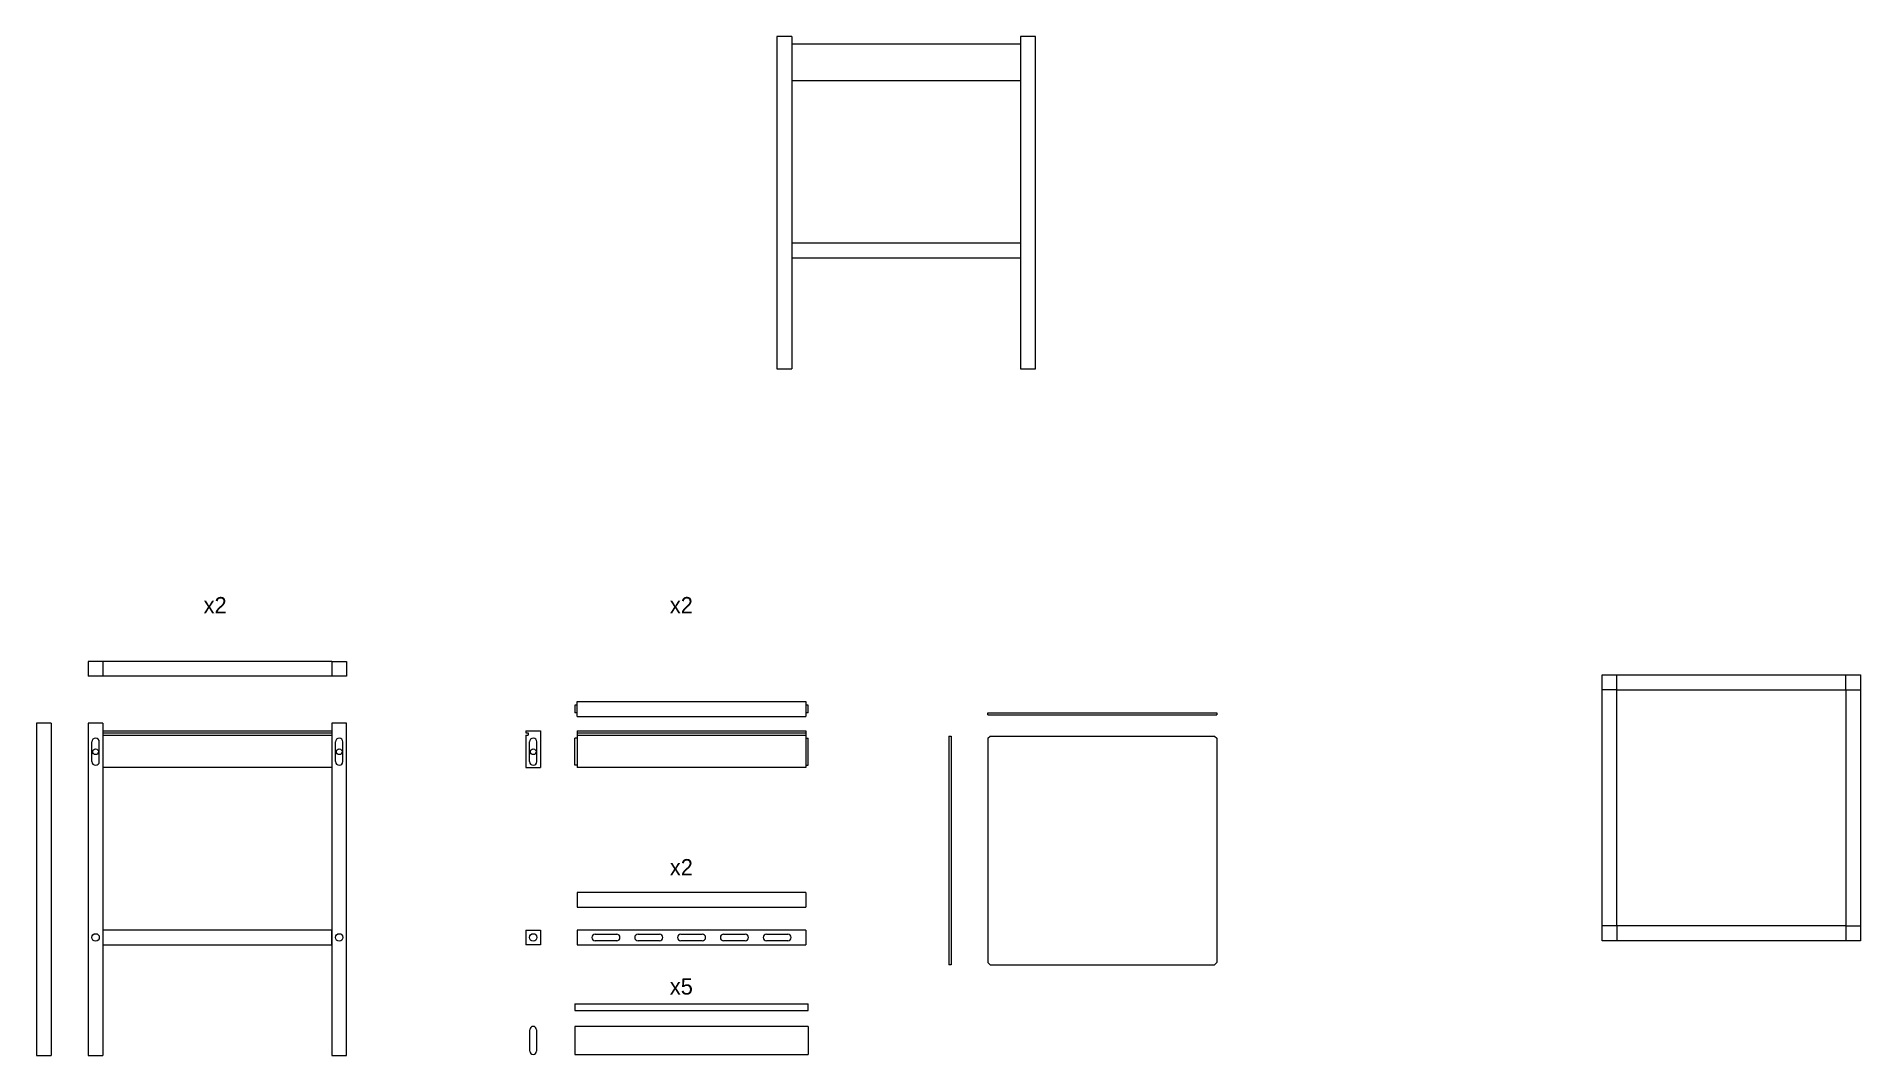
# Model space of a CAD drawing. Header units: inches. Extents: x 161 to 408, y 177 to 315.
import ezdxf

# ---------------------------------------------------------------- set-up
doc = ezdxf.new("R2010")
doc.units = ezdxf.units.IN
doc.header["$MEASUREMENT"] = 0
doc.layers.add('A-ANNO-DIMS', color=3, linetype='Continuous', lineweight=9)
doc.layers.add('A-FURN', color=8, linetype='Continuous', lineweight=15)

msp = doc.modelspace()

# ---------------------------------------------------------------- linework, layer by layer
at = {"layer": 'A-ANNO-DIMS'}
for p, q in [((261.24, 269.75), (263.24, 269.75)), ((294.24, 269.75), (296.24, 269.75)), ((167.95, 230.09), (167.95, 228.09)), ((202.95, 230.09), (202.95, 228.09)), ((373.01, 228.26), (408.01, 228.26)), ((234.17, 224.15), (233.87, 224.15)), ((233.87, 224.15), (233.87, 223.15)), ((234.17, 223.15), (233.87, 223.15)), ((234.17, 222.65), (234.17, 224.65)), ((234.17, 224.65), (265.17, 224.65)), ((234.17, 223.15), (234.17, 224.15)), ((234.17, 222.65), (265.17, 222.65)), ((265.17, 224.65), (265.17, 222.65)), ((265.47, 224.15), (265.17, 224.15)), ((265.17, 224.15), (265.17, 223.15)), ((265.47, 223.15), (265.17, 223.15)), ((265.47, 223.15), (265.47, 224.15)), ((289.81, 223.14), (320.81, 223.14)), ((289.81, 222.84), (289.81, 223.14)), ((289.81, 222.84), (320.81, 222.84)), ((320.81, 223.14), (320.81, 222.84)), ((162.94, 221.71), (160.94, 221.71)), ((160.94, 221.71), (160.94, 176.71)), ((169.95, 221.71), (167.95, 221.71)), ((167.95, 221.71), (167.95, 176.71)), ((169.95, 220.71), (169.95, 220.41)), ((169.95, 220.41), (200.95, 220.41)), ((169.95, 220.41), (169.95, 220.11)), ((169.95, 220.11), (200.95, 220.11)), ((227.23, 220.71), (229.23, 220.71)), ((227.23, 220.41), (227.53, 220.41)), ((227.23, 220.41), (227.53, 220.41)), ((227.23, 220.11), (227.53, 220.11)), ((227.53, 220.41), (227.53, 220.11)), ((229.23, 220.71), (229.23, 215.71)), ((234.17, 220.71), (234.17, 215.71)), ((234.17, 220.71), (234.17, 220.41)), ((234.17, 220.41), (265.17, 220.41)), ((234.17, 220.41), (234.17, 220.11)), ((234.17, 220.11), (265.17, 220.11)), ((265.17, 220.71), (265.17, 215.71)), ((284.52, 219.99), (284.52, 188.99)), ((284.52, 219.99), (284.82, 219.99)), ((284.82, 219.99), (284.82, 188.99)), ((289.81, 219.69), (290.11, 219.99)), ((290.11, 219.99), (320.51, 219.99)), ((320.51, 219.99), (320.81, 219.69)), ((168.45, 216.53), (168.45, 219.2)), ((169.45, 216.53), (169.45, 219.2)), ((201.45, 216.53), (201.45, 219.2)), ((202.45, 216.53), (202.45, 219.2)), ((227.73, 216.53), (227.73, 219.2)), ((228.73, 216.53), (228.73, 219.2)), ((234.17, 219.7), (233.87, 219.7)), ((233.87, 216.03), (233.87, 219.7)), ((265.17, 219.7), (265.47, 219.7)), ((265.47, 216.03), (265.47, 219.7)), ((289.81, 219.69), (289.81, 189.29)), ((320.81, 219.69), (320.81, 189.29)), ((227.23, 215.71), (229.23, 215.71)), ((234.17, 216.03), (233.87, 216.03)), ((234.17, 216.03), (234.17, 215.71)), ((265.17, 216.03), (265.47, 216.03)), ((265.17, 216.03), (265.17, 215.71)), ((234.17, 198.81), (234.17, 196.81)), ((265.17, 198.81), (265.17, 196.81)), ((227.23, 193.71), (227.23, 191.71)), ((227.23, 193.71), (229.23, 193.71)), ((229.23, 193.71), (229.23, 191.71)), ((234.17, 193.71), (234.17, 191.71)), ((236.62, 193.15), (239.53, 193.15)), ((242.42, 193.15), (245.33, 193.15)), ((248.22, 193.15), (251.13, 193.15)), ((254.02, 193.15), (256.93, 193.15)), ((259.82, 193.15), (262.73, 193.15)), ((265.17, 193.71), (265.17, 191.71)), ((229.23, 191.71), (227.23, 191.71)), ((239.53, 192.26), (236.62, 192.26)), ((245.33, 192.26), (242.42, 192.26)), ((251.13, 192.26), (248.22, 192.26)), ((256.93, 192.26), (254.02, 192.26)), ((262.73, 192.26), (259.82, 192.26)), ((284.82, 188.99), (284.52, 188.99)), ((290.11, 188.99), (289.81, 189.29)), ((290.11, 188.99), (320.51, 188.99)), ((320.81, 189.29), (320.51, 188.99)), ((233.87, 183.71), (233.87, 182.82)), ((233.87, 183.71), (265.47, 183.71)), ((265.47, 182.82), (265.47, 183.71)), ((233.87, 182.82), (265.47, 182.82)), ((265.47, 180.66), (233.87, 180.66)), ((233.87, 180.66), (233.87, 176.86)), ((265.47, 180.66), (265.47, 176.86)), ((227.78, 177.3), (227.78, 180.21)), ((228.67, 180.21), (228.67, 177.3)), ((160.94, 176.71), (162.94, 176.71)), ((167.95, 176.71), (169.95, 176.71)), ((200.95, 176.71), (202.95, 176.71)), ((233.87, 176.86), (265.47, 176.86))]:
    msp.add_line(p, q, dxfattribs=at)
for centre, radius in [((168.95, 217.86), 0.386), ((201.95, 217.86), 0.386), ((228.23, 217.86), 0.386), ((168.95, 192.71), 0.501), ((168.95, 192.71), 0.501), ((201.95, 192.71), 0.501), ((228.23, 192.71), 0.501)]:
    msp.add_circle(centre, radius, dxfattribs=at)
for centre, radius, start, end in [((168.95, 219.2), 0.501, 0, 180), ((201.95, 219.2), 0.501, 0, 180), ((228.23, 219.2), 0.501, 0, 180), ((168.95, 216.53), 0.501, 180, 0), ((201.95, 216.53), 0.501, 180, 0), ((228.23, 216.53), 0.501, 180, 0), ((236.62, 192.71), 0.447, 90, 270), ((239.53, 192.71), 0.447, 270, 90), ((242.42, 192.71), 0.447, 90, 270), ((245.33, 192.71), 0.447, 270, 90), ((248.22, 192.71), 0.447, 90, 270), ((251.13, 192.71), 0.447, 270, 90), ((254.02, 192.71), 0.447, 90, 270), ((256.93, 192.71), 0.447, 270, 90), ((259.82, 192.71), 0.447, 90, 270), ((262.73, 192.71), 0.447, 270, 90), ((228.23, 180.21), 0.447, 0, 180), ((228.23, 177.3), 0.447, 180, 0)]:
    msp.add_arc(centre, radius, start, end, dxfattribs=at)
at = {"layer": 'A-FURN'}
for p, q in [((263.24, 314.75), (261.24, 314.75)), ((261.24, 314.75), (261.24, 269.75)), ((263.24, 314.75), (262.74, 314.75)), ((263.24, 314.75), (263.24, 269.75)), ((263.24, 314.75), (263.24, 313.75)), ((296.24, 314.75), (294.24, 314.75)), ((294.24, 314.75), (294.24, 269.75)), ((296.24, 269.75), (296.24, 314.75)), ((263.24, 313.75), (294.24, 313.75)), ((294.24, 313.75), (294.24, 313.75)), ((294.24, 313.75), (294.24, 308.75)), ((294.24, 308.75), (263.24, 308.75)), ((294.24, 286.75), (263.24, 286.75)), ((263.24, 284.75), (294.24, 284.75)), ((263.24, 269.75), (263.24, 269.75)), ((263.24, 269.75), (263.24, 269.75)), ((169.95, 230.09), (167.95, 230.09)), ((200.95, 230.09), (169.95, 230.09)), ((169.95, 230.09), (169.95, 228.09)), ((200.95, 230.09), (202.95, 230.09)), ((200.95, 230.09), (200.95, 228.09)), ((202.95, 228.09), (167.95, 228.09)), ((373.01, 192.26), (373.01, 228.26)), ((375.01, 226.26), (375.01, 228.26)), ((406.01, 226.26), (406.01, 228.26)), ((408.01, 228.26), (408.01, 192.26)), ((375.01, 226.26), (373.01, 226.26)), ((375.01, 225.26), (375.01, 226.26)), ((375.01, 226.26), (406.01, 226.26)), ((375.01, 194.26), (375.01, 225.26)), ((406.01, 226.26), (406.01, 194.26)), ((406.01, 226.26), (408.01, 226.26)), ((162.94, 221.71), (162.94, 176.71)), ((162.94, 221.71), (162.94, 220.71)), ((169.95, 221.71), (169.95, 176.71)), ((169.95, 221.71), (169.95, 220.71)), ((169.95, 220.71), (200.95, 220.71)), ((202.95, 221.71), (200.95, 221.71)), ((200.95, 221.71), (200.95, 176.71)), ((200.95, 220.71), (200.95, 220.71)), ((200.95, 220.71), (200.95, 215.71)), ((202.95, 176.71), (202.95, 221.71)), ((227.23, 220.71), (227.23, 220.71)), ((227.23, 220.71), (227.23, 220.41)), ((227.23, 220.11), (227.23, 215.71)), ((234.17, 220.71), (265.17, 220.71)), ((200.95, 215.71), (169.95, 215.71)), ((265.17, 215.71), (234.17, 215.71)), ((265.17, 198.81), (234.17, 198.81)), ((234.17, 196.81), (265.17, 196.81)), ((200.95, 193.71), (169.95, 193.71)), ((200.95, 191.71), (200.95, 193.71)), ((265.17, 193.71), (234.17, 193.71)), ((375.01, 194.26), (373.01, 194.26)), ((406.01, 194.26), (375.01, 194.26)), ((375.01, 194.26), (375.01, 192.26)), ((406.01, 194.26), (408.01, 194.26)), ((406.01, 194.26), (406.01, 192.26)), ((169.95, 191.71), (200.95, 191.71)), ((234.17, 191.71), (265.17, 191.71)), ((408.01, 192.26), (373.01, 192.26)), ((162.94, 176.71), (162.94, 176.71)), ((162.94, 176.71), (162.94, 176.71)), ((169.95, 176.71), (169.95, 176.71)), ((169.95, 176.71), (169.95, 176.71))]:
    msp.add_line(p, q, dxfattribs=at)

# ---------------------------------------------------------------- texts
at = {"layer": 'A-ANNO-DIMS', "char_height": 2.21, "attachment_point": 1}
for s, insert in [('x2', (183.58, 238.82)), ('x2', (246.73, 238.82)), ('x2', (246.73, 203.32)), ('x5', (246.73, 187.17))]:
    msp.add_mtext_dynamic_manual_height_columns(s, width=20.2137, gutter_width=1, heights=[0], dxfattribs=dict(at, insert=insert))

doc.saveas('drawing.dxf')
